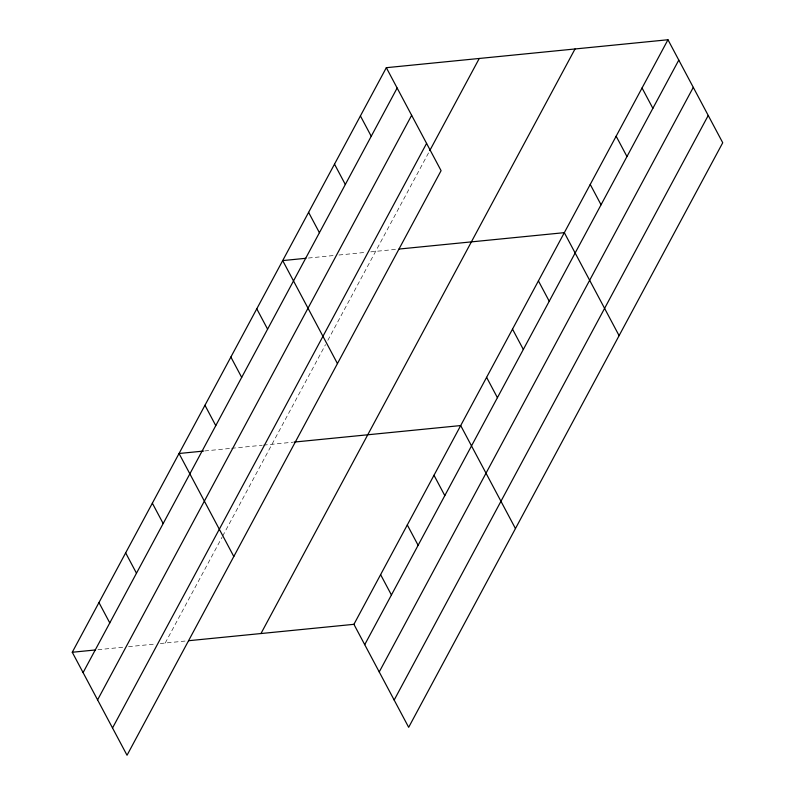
<?xml version="1.0" encoding="UTF-8"?>
<svg xmlns="http://www.w3.org/2000/svg" width="795" height="795" viewBox="0 0 795 795"><rect width="100%" height="100%" fill="white"/><g stroke="black" fill="none" stroke-linecap="round" stroke-linejoin="round"><path stroke-width="0.6" stroke-dasharray="3.98 2.98" d="M165.211 643.036L222.083 537.181M222.66 536.098L325.533 344.613M327.838 340.33L429.171 151.706M308.371 258.047L334.049 255.493M338.938 255.016L365.849 252.343M370.738 251.856L397.729 249.183M204.732 450.954L230.411 448.41M231.633 448.281L262.211 445.25M263.433 445.13L292.858 442.209M97.954 649.704L123.632 647.16M128.522 646.673L155.432 644.01M160.322 643.523L187.312 640.84"/><path stroke-width="1.19" d="M386.33 67.684L441.086 170.677L127.031 755.25L72.266 652.258L386.33 67.684L667.969 39.75L722.735 142.742L408.67 727.316L353.914 624.323L667.969 39.75M83.087 672.6L397.142 88.036M97.586 699.878L411.651 115.305M112.532 727.972L426.587 143.408M429.747 150.633L479.266 58.462M260.969 633.535L575.024 48.972M364.726 644.666L678.781 60.102M379.235 671.944L693.29 87.371M394.171 700.037L708.226 115.474M305.926 258.286L282.692 260.591L337.448 363.583M398.951 249.064L564.331 232.657L619.096 335.649M203.51 451.073L179.044 453.498L233.81 556.5M294.09 442.09L460.693 425.564L515.458 528.566M72.266 652.258L95.509 649.952M188.534 640.72L353.914 624.323M642.052 87.977L652.874 108.329M616.145 136.203L626.967 156.555M590.238 184.43L601.06 204.782M538.414 280.883L549.236 301.235M512.507 329.11L523.329 349.462M360.413 115.911L371.235 136.263M486.6 377.337L497.422 397.689M334.506 164.138L345.328 184.49M308.599 212.364L319.421 232.716M433.991 475.251L444.812 495.603M407.298 524.938L418.12 545.291M256.775 308.818L267.597 329.17M380.606 574.636L391.428 594.978M230.868 357.044L241.69 377.396M204.961 405.271L215.773 425.623M152.352 503.185L163.174 523.537M125.66 552.873L136.482 573.225M98.968 602.57L109.78 622.912"/></g></svg>
